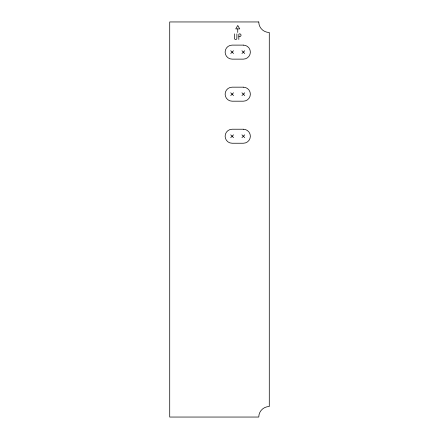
<?xml version="1.0" encoding="UTF-8"?>
<svg xmlns="http://www.w3.org/2000/svg" width="439" height="439" viewBox="0 0 439 439"><rect width="100%" height="100%" fill="white"/><g stroke="black" fill="none" stroke-linecap="round" stroke-linejoin="round"><path stroke-width="0.66" d="M230.733 53.525L233.537 50.721M241.944 53.525L244.748 50.721M230.733 95.581L233.537 92.777M241.944 95.581L244.748 92.777M230.733 137.632L233.537 134.833M241.944 137.632L244.748 134.833M237.603 28.892L235.754 28.892L237.74 25.457L239.727 28.892L237.74 28.892L237.74 32.464M238.959 36.569L239.683 36.569A1.35 1.35 0 0 0 241.033 35.219A1.35 1.35 0 0 0 239.683 33.863L239.474 33.863A0.658 0.658 0 0 0 238.821 34.522L238.821 39.472M241.944 50.721L244.748 53.525M230.733 50.721L233.537 53.525M241.944 92.777L244.748 95.581M230.733 92.777L233.537 95.581M241.944 134.833L244.748 137.632M230.733 134.833L233.537 137.632M236.873 33.863L236.873 38.319A1.213 1.213 0 0 1 235.661 39.532A1.213 1.213 0 0 1 234.448 38.319L234.448 33.863M258.769 21.95L169.717 21.95L169.717 417.05L258.769 417.05A10.514 10.514 0 0 1 269.283 406.536L269.283 32.464A10.514 10.514 0 0 1 258.769 21.95M243.349 45.113L232.132 45.113A7.008 7.008 0 0 0 225.125 52.126A7.008 7.008 0 0 0 232.132 59.133L243.349 59.133A7.008 7.008 0 0 0 250.356 52.126A7.008 7.008 0 0 0 243.349 45.113M243.349 87.169L232.132 87.169A7.008 7.008 0 0 0 225.125 94.176A7.008 7.008 0 0 0 232.132 101.189L243.349 101.189A7.008 7.008 0 0 0 250.356 94.176A7.008 7.008 0 0 0 243.349 87.169M243.349 129.225L232.132 129.225A7.008 7.008 0 0 0 225.125 136.233A7.008 7.008 0 0 0 232.132 143.24L243.349 143.24A7.008 7.008 0 0 0 250.356 136.233A7.008 7.008 0 0 0 243.349 129.225"/></g></svg>
